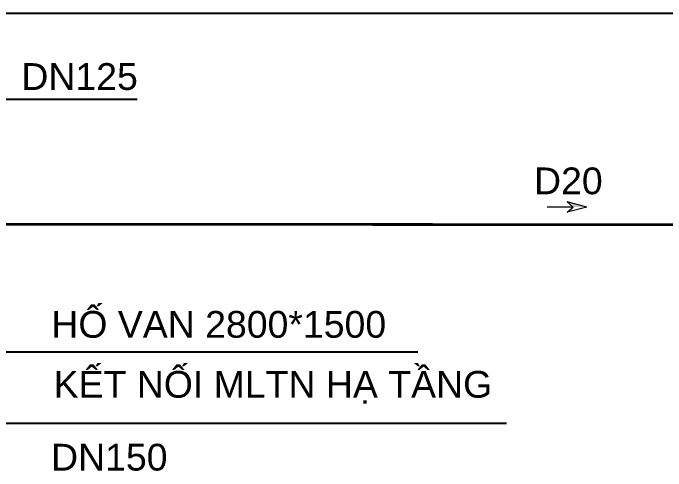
# Model space of a CAD drawing. Header units: millimetres. Extents: x -294625 to 2136527, y -251383 to 128331.
# Drawn here: x 1430258 to 1442446, y -222224 to -213669 of the extents above; entities that cross this region are included whole.
import ezdxf
from ezdxf.lldxf.tags import DXFTag

# ---------------------------------------------------------------- set-up
doc = ezdxf.new("R2010")
doc.units = ezdxf.units.MM
doc.linetypes.add('CONTINOUS', pattern=[0])
for name, color, linetype, lineweight in [('00-N-4-NUOC LANH', 4, 'NU-NUOC LANH', 40), ('00-N-GHI CHU', 7, 'Continuous', 9), ('00-N-TEXT', 7, 'CONTINOUS', 9), ('N3-NOTE', 11, 'Continuous', 13)]:
    doc.layers.add(name, color=color, linetype=linetype, lineweight=lineweight)
doc.styles.add('P-ARIAL', font='arial.ttf', dxfattribs={"height": 3})
doc.styles.add('P-VNTIMEH', font='vntimeh.shx', dxfattribs={"width": 0.75, "height": 300})
doc.styles.add('TXT', font='txt.shx')
tags = doc.linetypes.add('NU-NUOC LANH', pattern='A,0.6,-0.4,["CW",TXT,S=0.2,R=0,X=-0.25,Y=-0.1],-0.25', length=1.25).pattern_tags.tags
tags[6] = DXFTag(74, 10)
doc.dimstyles.new('N-NOTE', dxfattribs={"dimtxt": 200, "dimasz": 30, "dimexe": 50, "dimexo": 50, "dimgap": 100, "dimtad": 1, "dimdec": 0, "dimdsep": 46, "dimtxsty": 'P-VNTIMEH', "dimblk": 'OPEN30', "dimcen": 0, "dimse1": 1, "dimse2": 1, "dimclrd": 256, "dimclre": 7, "dimclrt": 256, "dimadec": 0, "dimazin": 0, "dimtfac": 1, "dimtdec": 0, "dimtix": 1, "dimtmove": 2, "dimatfit": 3, "dimldrblk": 'OPEN30', "dimfxl": 1, "dimtolj": 1, "dimtzin": 0, "dimarcsym": 0})

# ---------------------------------------------------------------- blocks, each defined once
blk = doc.blocks.new('_Open30')
at = {"color": 0, "linetype": 'ByBlock', "lineweight": -2}
for p, q in [((-1, 0.268), (0, 0)), ((0, 0), (-1, -0.268)), ((0, 0), (-1, 0))]:
    blk.add_line(p, q, dxfattribs=at)
blk = doc.blocks.new('A$C2639329B')
at = {"layer": '00-N-GHI CHU', "color": 232}
for p, q in [((504, 0), (-1020, 0)), ((1288, 0), (146, 294)), ((146, 294), (504, 0)), ((1288, 0), (146, -294)), ((146, -294), (504, 0))]:
    blk.add_line(p, q, dxfattribs=at)
blk.add_solid([(504, 0), (1288, 0), (146, 294)], dxfattribs=at)

msp = doc.modelspace()

# ---------------------------------------------------------------- linework, layer by layer
at = {"layer": '00-N-4-NUOC LANH', "ltscale": 1500, "const_width": 50}
msp.add_lwpolyline([(1424945, -217617.5), (1457296.5, -217622.8)], dxfattribs=at)

# ---------------------------------------------------------------- block references
at = {"layer": '00-N-GHI CHU', "xscale": 0.3206805194877232, "yscale": 0.3206805194877232, "zscale": 0.3206805194877232}
msp.add_blockref('A$C2639329B', (1440555.7, -217292.8), dxfattribs=at)

# ---------------------------------------------------------------- texts
at = {"layer": '00-N-TEXT', "color": 2, "style": 'P-ARIAL'}
for s, p in [('DN125', (1430412.9, -215105.4, -7.9)), ('D20', (1439984.4, -217054.5, -7.9)), ('HỐ VAN 2800*1500', (1430972.4, -219735.2)), ('KẾT NỐI MLTN HẠ TẦNG', (1431014.9, -220855.1)), ('DN150', (1430967.5, -222216.4))]:
    msp.add_text(s, height=500, dxfattribs=at).set_placement(p)

# ---------------------------------------------------------------- leaders
at = {"layer": 'N3-NOTE'}
for points in [[(1427235.1, -214439.6), (1427235.1, -213669.4), (1460425.3, -213669.4)], [(1429130.9, -215278.2), (1432576.1, -215278.2)], [(1428966.4, -217264.6), (1428966.4, -219999.9), (1437811.8, -219999.9)], [(1428303.6, -219388.7), (1428303.6, -221328.1), (1439469.2, -221328.1)]]:
    msp.add_leader(points, dimstyle='N-NOTE', override={"dimasz": 300, "dimtad": 0}, dxfattribs=at)

doc.saveas('drawing.dxf')
